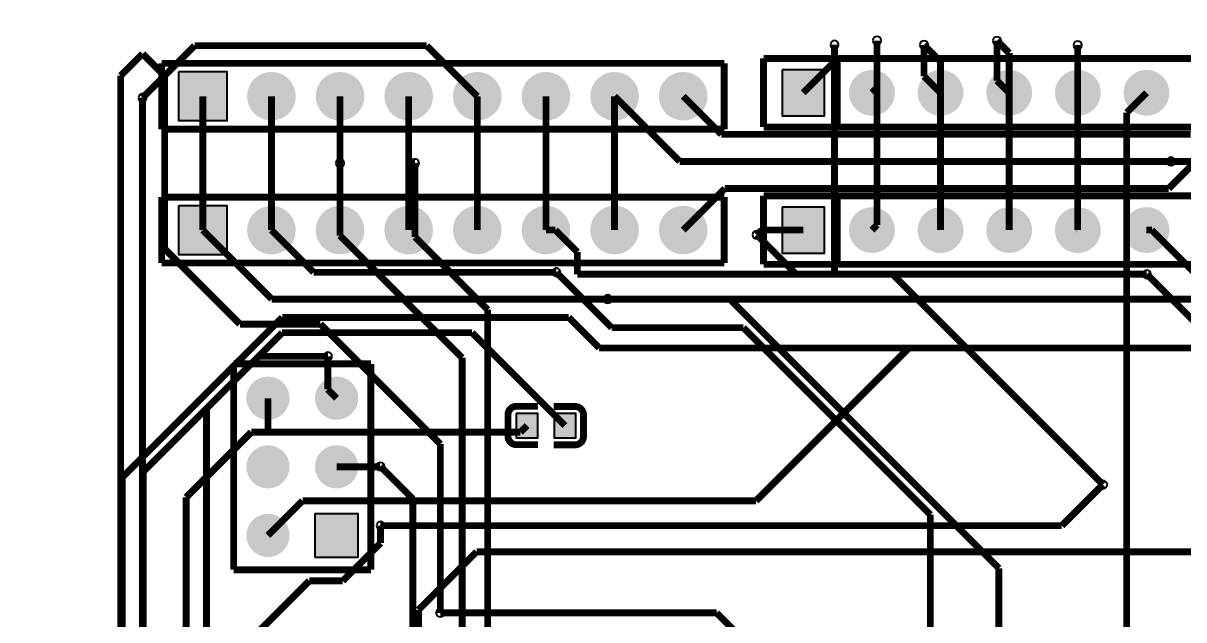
# Model space of a CAD drawing. Header units: millimetres. Extents: x -6.1 to 65.8, y -61.1 to -1.
# Drawn here: x -6.14 to 36.81, y -23.06 to -0.98 of the extents above; entities that cross this region are included whole.
import ezdxf

# ---------------------------------------------------------------- set-up
doc = ezdxf.new("R2010")
doc.units = ezdxf.units.MM
for name, color, linetype, true_color in [('Bottom Layer', 7, 'Continuous', 0x0000ff), ('Hole Layer', 7, 'Continuous', 0x222222), ('Top Layer', 7, 'Continuous', 0xff0000), ('Top Silkscreen Layer', 7, 'Continuous', 0xffcc00)]:
    doc.layers.add(name, color=color, linetype=linetype, true_color=true_color)

msp = doc.modelspace()

# ---------------------------------------------------------------- hatches: boundary and pattern name
at = {"layer": 'Bottom Layer'}
for points in [[(-0.39243078486156985, -2.782575565151131), (-0.39243078486156985, -4.5834391668783345), (1.408432816865634, -4.5834391668783345), (1.408432816865634, -2.782575565151131)], [(2.1475742951485906, -3.6830073660147327, 1), (3.9484378968757943, -3.6830073660147327, 1)], [(4.687579375158751, -3.6830073660147327, 1), (6.488442976885955, -3.6830073660147327, 1)], [(7.227584455168911, -3.6830073660147327, 1), (9.028448056896115, -3.6830073660147327, 1)], [(9.767589535179072, -3.6830073660147327, 1), (11.568453136906276, -3.6830073660147327, 1)], [(12.307594615189231, -3.6830073660147327, 1), (14.108458216916436, -3.6830073660147327, 1)], [(14.847599695199392, -3.6830073660147327, 1), (16.648463296926597, -3.6830073660147327, 1)], [(17.387604775209553, -3.683007366014747, 1), (19.188468376936754, -3.683007366014747, 1)], [(21.945643891287787, -2.7063754127508193), (21.945643891287787, -4.405638811277616), (23.520447040894084, -4.405638811277616), (23.520447040894084, -2.7063754127508193)], [(24.4234188468377, -3.556007112014218, 1), (26.122682245364494, -3.556007112014218, 1)], [(26.96342392684786, -3.5560071120142176, 1), (28.662687325374655, -3.5560071120142176, 1)], [(29.503429006858017, -3.556007112014217, 1), (31.202692405384813, -3.556007112014217, 1)], [(32.04343408686818, -3.5560071120142247, 1), (33.74269748539498, -3.5560071120142247, 1)], [(34.583439166878335, -3.556007112014224, 1), (36.28270256540513, -3.556007112014224, 1)], [(-0.39243078486156985, -7.735585471170946), (-0.39243078486156985, -9.53644907289815), (1.408432816865634, -9.53644907289815), (1.408432816865634, -7.735585471170946)], [(2.1475742951485906, -8.636017272034563, 1), (3.9484378968757943, -8.636017272034563, 1)], [(4.687579375158751, -8.636017272034554, 1), (6.488442976885955, -8.636017272034554, 1)], [(7.227584455168918, -8.636017272034554, 1), (9.028448056896123, -8.636017272034554, 1)], [(9.767589535179079, -8.636017272034554, 1), (11.568453136906284, -8.636017272034554, 1)], [(12.307594615189238, -8.636017272034554, 1), (14.108458216916443, -8.636017272034554, 1)], [(14.847599695199392, -8.636017272034554, 1), (16.648463296926597, -8.636017272034554, 1)], [(17.387604775209553, -8.636017272034554, 1), (19.188468376936754, -8.636017272034554, 1)], [(21.94564389128773, -7.786385572771177), (21.94564389128773, -9.485648971297975), (23.520447040894027, -9.485648971297975), (23.520447040894027, -7.786385572771177)], [(24.423418846837638, -8.636017272034575, 1), (26.122682245364434, -8.636017272034575, 1)], [(26.9634239268478, -8.636017272034575, 1), (28.662687325374595, -8.636017272034575, 1)], [(29.50342900685793, -8.636017272034575, 1), (31.202692405384727, -8.636017272034575, 1)], [(32.04343408686809, -8.636017272034573, 1), (33.742697485394885, -8.636017272034573, 1)], [(34.58343916687825, -8.636017272034573, 1), (36.282702565405046, -8.636017272034573, 1)], [(2.1210058420116846, -14.859029718059437, 1), (3.7210058420116843, -14.859029718059437, 1)], [(4.661010922021845, -14.859029718059437, 1), (6.261010922021844, -14.859029718059437, 1)], [(2.1210058420116846, -17.3990347980696, 1), (3.7210058420116843, -17.3990347980696, 1)], [(4.661010922021845, -17.3990347980696, 1), (6.261010922021844, -17.3990347980696, 1)], [(2.1210058420116846, -19.939039878079758, 1), (3.7210058420116843, -19.939039878079758, 1)], [(4.661010922021843, -20.739039878079762), (6.261010922021846, -20.739039878079762), (6.261010922021846, -19.13903987807976), (4.661010922021843, -19.13903987807976)]]:
    msp.add_hatch(color=256, dxfattribs=at).paths.add_polyline_path(points)
at = {"layer": 'Hole Layer'}
for points in [[(22.183134366268735, -3.556007112014218, 1), (23.282956565913135, -3.556007112014218, 1)], [(24.723139446278896, -3.556007112014218, 1), (25.822961645923296, -3.556007112014218, 1)], [(27.263144526289057, -3.5560071120142176, 1), (28.362966725933457, -3.5560071120142176, 1)], [(29.803149606299215, -3.556007112014217, 1), (30.902971805943615, -3.556007112014217, 1)], [(32.34315468630938, -3.5560071120142247, 1), (33.442976885953776, -3.5560071120142247, 1)], [(34.88315976631954, -3.556007112014224, 1), (35.98298196596393, -3.556007112014224, 1)], [(-0.09144018288036582, -3.6830073660147327, 1), (1.10744221488443, -3.6830073660147327, 1)], [(2.4485648971297946, -3.6830073660147327, 1), (3.64744729489459, -3.6830073660147327, 1)], [(4.988569977139955, -3.6830073660147327, 1), (6.187452374904751, -3.6830073660147327, 1)], [(7.528575057150115, -3.6830073660147327, 1), (8.72745745491491, -3.6830073660147327, 1)], [(10.068580137160277, -3.6830073660147327, 1), (11.267462534925071, -3.6830073660147327, 1)], [(12.608585217170436, -3.6830073660147327, 1), (13.80746761493523, -3.6830073660147327, 1)], [(15.148590297180597, -3.6830073660147327, 1), (16.34747269494539, -3.6830073660147327, 1)], [(17.688595377190754, -3.683007366014747, 1), (18.887477774955553, -3.683007366014747, 1)], [(-0.09144018288036582, -8.636017272034548, 1), (1.10744221488443, -8.636017272034548, 1)], [(2.4485648971297946, -8.636017272034563, 1), (3.64744729489459, -8.636017272034563, 1)], [(4.988569977139955, -8.636017272034554, 1), (6.187452374904751, -8.636017272034554, 1)], [(7.528575057150122, -8.636017272034554, 1), (8.727457454914918, -8.636017272034554, 1)], [(10.068580137160284, -8.636017272034554, 1), (11.267462534925079, -8.636017272034554, 1)], [(12.608585217170443, -8.636017272034554, 1), (13.807467614935238, -8.636017272034554, 1)], [(15.148590297180597, -8.636017272034554, 1), (16.34747269494539, -8.636017272034554, 1)], [(17.688595377190754, -8.636017272034554, 1), (18.887477774955553, -8.636017272034554, 1)], [(22.18313436626868, -8.636017272034575, 1), (23.28295656591308, -8.636017272034575, 1)], [(24.723139446278836, -8.636017272034575, 1), (25.822961645923236, -8.636017272034575, 1)], [(27.263144526288997, -8.636017272034575, 1), (28.362966725933397, -8.636017272034575, 1)], [(29.80314960629913, -8.636017272034575, 1), (30.90297180594353, -8.636017272034575, 1)], [(32.34315468630929, -8.636017272034573, 1), (33.442976885953684, -8.636017272034573, 1)], [(34.88315976631945, -8.636017272034573, 1), (35.982981965963845, -8.636017272034573, 1)], [(2.3960121920243846, -14.859029718059437, 1), (3.4459994919989843, -14.859029718059437, 1)], [(4.936017272034545, -14.859029718059437, 1), (5.986004572009144, -14.859029718059437, 1)], [(2.3960121920243846, -17.3990347980696, 1), (3.4459994919989843, -17.3990347980696, 1)], [(4.936017272034545, -17.3990347980696, 1), (5.986004572009144, -17.3990347980696, 1)], [(2.3960121920243846, -19.939039878079758, 1), (3.4459994919989843, -19.939039878079758, 1)], [(4.936017272034545, -19.939039878079758, 1), (5.986004572009144, -19.939039878079758, 1)]]:
    msp.add_hatch(color=256, dxfattribs=at).paths.add_polyline_path(points)
at = {"layer": 'Top Layer'}
for points in [[(-0.39243078486156985, -2.782575565151131), (-0.39243078486156985, -4.5834391668783345), (1.408432816865634, -4.5834391668783345), (1.408432816865634, -2.782575565151131)], [(2.1475742951485906, -3.6830073660147327, 1), (3.9484378968757943, -3.6830073660147327, 1)], [(4.687579375158751, -3.6830073660147327, 1), (6.488442976885955, -3.6830073660147327, 1)], [(7.227584455168911, -3.6830073660147327, 1), (9.028448056896115, -3.6830073660147327, 1)], [(9.767589535179072, -3.6830073660147327, 1), (11.568453136906276, -3.6830073660147327, 1)], [(12.307594615189231, -3.6830073660147327, 1), (14.108458216916436, -3.6830073660147327, 1)], [(14.847599695199392, -3.6830073660147327, 1), (16.648463296926597, -3.6830073660147327, 1)], [(17.387604775209553, -3.683007366014747, 1), (19.188468376936754, -3.683007366014747, 1)], [(21.945643891287787, -2.7063754127508193), (21.945643891287787, -4.405638811277616), (23.520447040894084, -4.405638811277616), (23.520447040894084, -2.7063754127508193)], [(24.4234188468377, -3.556007112014218, 1), (26.122682245364494, -3.556007112014218, 1)], [(26.96342392684786, -3.5560071120142176, 1), (28.662687325374655, -3.5560071120142176, 1)], [(29.503429006858017, -3.556007112014217, 1), (31.202692405384813, -3.556007112014217, 1)], [(32.04343408686818, -3.5560071120142247, 1), (33.74269748539498, -3.5560071120142247, 1)], [(34.583439166878335, -3.556007112014224, 1), (36.28270256540513, -3.556007112014224, 1)], [(-0.39243078486156985, -7.735585471170946), (-0.39243078486156985, -9.53644907289815), (1.408432816865634, -9.53644907289815), (1.408432816865634, -7.735585471170946)], [(2.1475742951485906, -8.636017272034563, 1), (3.9484378968757943, -8.636017272034563, 1)], [(4.687579375158751, -8.636017272034554, 1), (6.488442976885955, -8.636017272034554, 1)], [(7.227584455168918, -8.636017272034554, 1), (9.028448056896123, -8.636017272034554, 1)], [(9.767589535179079, -8.636017272034554, 1), (11.568453136906284, -8.636017272034554, 1)], [(12.307594615189238, -8.636017272034554, 1), (14.108458216916443, -8.636017272034554, 1)], [(14.847599695199392, -8.636017272034554, 1), (16.648463296926597, -8.636017272034554, 1)], [(17.387604775209553, -8.636017272034554, 1), (19.188468376936754, -8.636017272034554, 1)], [(21.94564389128773, -7.786385572771177), (21.94564389128773, -9.485648971297975), (23.520447040894027, -9.485648971297975), (23.520447040894027, -7.786385572771177)], [(24.423418846837638, -8.636017272034575, 1), (26.122682245364434, -8.636017272034575, 1)], [(26.9634239268478, -8.636017272034575, 1), (28.662687325374595, -8.636017272034575, 1)], [(29.50342900685793, -8.636017272034575, 1), (31.202692405384727, -8.636017272034575, 1)], [(32.04343408686809, -8.636017272034573, 1), (33.742697485394885, -8.636017272034573, 1)], [(34.58343916687825, -8.636017272034573, 1), (36.282702565405046, -8.636017272034573, 1)], [(2.1210058420116846, -14.859029718059437, 1), (3.7210058420116843, -14.859029718059437, 1)], [(4.661010922021845, -14.859029718059437, 1), (6.261010922021844, -14.859029718059437, 1)], [(12.10800101600204, -15.425031750063493), (12.10800101600204, -16.325031750063495), (12.908001016002041, -16.325031750063495), (12.908001016002041, -15.425031750063493)], [(13.508051816103626, -15.425031750063521), (13.508051816103626, -16.325031750063523), (14.308051816103628, -16.325031750063523), (14.308051816103628, -15.425031750063521)], [(2.1210058420116846, -17.3990347980696, 1), (3.7210058420116843, -17.3990347980696, 1)], [(4.661010922021845, -17.3990347980696, 1), (6.261010922021844, -17.3990347980696, 1)], [(2.1210058420116846, -19.939039878079758, 1), (3.7210058420116843, -19.939039878079758, 1)], [(4.661010922021843, -20.739039878079762), (6.261010922021846, -20.739039878079762), (6.261010922021846, -19.13903987807976), (4.661010922021843, -19.13903987807976)]]:
    msp.add_hatch(color=256, dxfattribs=at).paths.add_polyline_path(points)

# ---------------------------------------------------------------- linework, layer by layer
at = {"layer": 'Bottom Layer', "const_width": 0.25400050800101603}
for points in [[(23.887879462373927, -10.271665990235372), (23.887879462373927, -1.7774597247382407)], [(25.460578475279284, -8.448489342856327), (25.460578475279284, -1.620536830990484)], [(27.813055626111193, -2.3963547245057812), (27.19942864725696, -1.7827277456515465)], [(30.35306070612133, -2.084043002346888), (29.90040771010742, -1.6313900063329814)], [(32.88791928842028, -8.630870774323364), (32.88791928842028, -1.7914102859255463)], [(-2.530197745692434, -2.9258151140642896), (-1.7173970671522418, -2.1130144355240974)], [(-1.7173970671522418, -2.1130144355240974), (-0.9045963886120493, -2.92581511406429)], [(30.353060706121333, -3.5560071120142154), (30.35306070612133, -2.084043002346888)], [(27.813055626111197, -3.5560071120142176), (27.813055626111193, -2.3963547245057812)], [(-2.530197745692434, -39.33885349204166), (-2.530197745692434, -2.9258151140642896)], [(-0.9045963886120493, -2.92581511406429), (-0.9045963886120493, -9.32908407874889)], [(27.813055626111193, -8.636017272034573), (27.813055626111197, -3.5560071120142176)], [(30.35306070612133, -8.636017272034573), (30.353060706121333, -3.5560071120142154)], [(35.433070866141726, -3.5560071120142234), (34.70014642545625, -4.288931552699704)], [(-1.7217632623650687, -34.30477369092706), (-1.7217632623650687, -3.7389226161060503)], [(34.70014642545625, -4.288931552699704), (34.70014642545625, -26.88216391433786)], [(54.35604039512749, -6.096012192024402), (36.34084452760404, -6.096012192024402)], [(5.5880111760223565, -8.636017272034556), (5.588011176022356, -6.1595123190246435)], [(8.362739364955065, -8.897814519712835), (8.362739364955065, -6.1595123190246435)], [(5.588011176022356, -8.840149149023674), (5.5880111760223565, -8.636017272034556)], [(25.273050546101032, -8.636017272034573), (25.460578475279284, -8.448489342856327)], [(32.89306578613148, -8.636017272034572), (32.88791928842028, -8.630870774323364)], [(10.104354079338663, -13.356492052339979), (5.588011176022356, -8.840149149023674)], [(11.052304039923337, -11.587379194681109), (8.362739364955065, -8.897814519712835)], [(22.466493981269956, -10.271665990235379), (21.00795334073699, -8.813125349702414)], [(-0.9045963886120493, -9.32908407874889), (1.8820072775968082, -12.115687744957748)], [(13.590925583112172, -10.202448779265401), (13.590925583112172, -10.199875066286493)], [(15.639443773896073, -12.250966970049303), (13.590925583112172, -10.202448779265401)], [(23.887879462373927, -10.271665990235379), (22.466493981269956, -10.271665990235379)], [(26.034556636231677, -10.271665990235379), (23.887879462373927, -10.271665990235379)], [(33.819685159585326, -18.056794513589026), (26.034556636231677, -10.271665990235379)], [(37.66731037505072, -12.493561122625536), (35.44541524266056, -10.271665990235377)], [(20.01020240602681, -11.190878034862905), (15.494157988315974, -11.190878034862905)], [(29.972059944119923, -21.152735572956022), (20.01020240602681, -11.190878034862905)], [(11.052304039923337, -23.51841601115631), (11.052304039923337, -11.587379194681109)], [(1.8820072775968082, -12.115687744957748), (4.857010775424165, -12.115687744957748)], [(4.857010775424165, -12.115687744957748), (9.297795530906322, -16.556472500439906)], [(20.51149022361097, -12.250966970049303), (15.639443773896073, -12.250966970049303)], [(27.43205486410977, -19.1715316105481), (20.51149022361097, -12.250966970049303)], [(0.6475707726887032, -15.233497078502754), (2.570011945955758, -13.3110559052357)], [(2.570011945955758, -13.3110559052357), (5.137575786095817, -13.3110559052357)], [(10.104354079338663, -24.246710102068786), (10.104354079338663, -13.356492052339979)], [(0.6475707726887032, -33.222812225648056), (0.6475707726887032, -15.233497078502754)], [(9.297795530906322, -16.556472500439906), (9.297795530906322, -22.804038608077203)], [(8.280011557680746, -18.58611296462841), (7.08131011809236, -17.387411525040022)], [(8.280011557680746, -29.013525495242423), (8.280011557680746, -18.58611296462841)], [(27.43205486410977, -39.56057912115824), (27.43205486410977, -19.1715316105481)], [(7.084226568453139, -20.220624841249688), (7.084226568453139, -19.57762753036355)], [(5.685812801625611, -21.619038608077215), (7.084226568453139, -20.220624841249688)], [(29.972059944119923, -39.56057912115817), (29.972059944119923, -21.152735572956022)], [(1.8193823833873985, -24.251460700610085), (4.451804475920269, -21.619038608077215)], [(4.451804475920269, -21.619038608077215), (5.685812801625611, -21.619038608077215)]]:
    msp.add_lwpolyline(points, dxfattribs=at)
at = {"layer": 'Bottom Layer'}
for points in [[(-0.39243078486156985, -2.782575565151131), (-0.39243078486156985, -4.5834391668783345), (1.408432816865634, -4.5834391668783345), (1.408432816865634, -2.782575565151131)], [(21.945643891287787, -2.7063754127508193), (21.945643891287787, -4.405638811277616), (23.520447040894084, -4.405638811277616), (23.520447040894084, -2.7063754127508193)], [(-0.39243078486156985, -7.735585471170946), (-0.39243078486156985, -9.53644907289815), (1.408432816865634, -9.53644907289815), (1.408432816865634, -7.735585471170946)], [(21.94564389128773, -7.786385572771177), (21.94564389128773, -9.485648971297975), (23.520447040894027, -9.485648971297975), (23.520447040894027, -7.786385572771177)], [(4.661010922021843, -20.739039878079762), (6.261010922021846, -20.739039878079762), (6.261010922021846, -19.13903987807976), (4.661010922021843, -19.13903987807976)]]:
    msp.add_lwpolyline(points, close=True, dxfattribs=at)
at = {"layer": 'Hole Layer'}
for points in [[(23.735380097375195, -1.7774597247382407, 0.9999999999999999), (24.040378827372656, -1.7774597247382407, 0.9999999999999999)], [(25.308079110280552, -1.620536830990484, 0.9999999999999999), (25.613077840278013, -1.620536830990484, 0.9999999999999999)], [(27.04692928225823, -1.7827277456515465, 0.9999999999999999), (27.35192801225569, -1.7827277456515465, 0.9999999999999999)], [(29.74790834510869, -1.6313900063329814, 0.9999999999999999), (30.052907075106152, -1.6313900063329814, 0.9999999999999999)], [(32.735419923421546, -1.7914102859255463, 0.9999999999999999), (33.040418653419, -1.7914102859255463, 0.9999999999999999)], [(-1.8742626273637986, -3.7389226161060503, 0.9999999999999999), (-1.5692638973663386, -3.7389226161060503, 0.9999999999999999)], [(5.435511811023625, -6.1595123190246435, 0.9999999999999999), (5.740510541021085, -6.1595123190246435, 0.9999999999999999)], [(36.188345162605316, -6.096012192024402, 0.9999999999999999), (36.49334389260277, -6.096012192024402, 0.9999999999999999)], [(20.855453975738257, -8.813125349702414, 0.9999999999999999), (21.16045270573572, -8.813125349702414, 0.9999999999999999)], [(35.29291587766183, -10.271665990235377, 0.9999999999999999), (35.59791460765929, -10.271665990235377, 0.9999999999999999)], [(4.985076421097087, -13.3110559052357, 0.9999999999999999), (5.290075151094547, -13.3110559052357, 0.9999999999999999)], [(6.92881075309363, -17.387411525040022, 0.9999999999999999), (7.23380948309109, -17.387411525040022, 0.9999999999999999)], [(33.667185794586594, -18.056794513589026, 0.9999999999999999), (33.97218452458405, -18.056794513589026, 0.9999999999999999)], [(6.931727203454408, -19.57762753036355, 0.9999999999999999), (7.2367259334518685, -19.57762753036355, 0.9999999999999999)]]:
    msp.add_lwpolyline(points, format="xyb", close=True, dxfattribs=at)
for points in [[(8.210239999956336, -6.159512318944434, 0.9999999999999999), (8.515238729953793, -6.159512319125794), (8.515238729953793, -6.159512319104853, 0.9999999999999999), (8.210239999956336, -6.159512318923493)], [(13.438426218113442, -10.199875066206285, 0.9999999999999999), (13.743424948110901, -10.199875066387644), (13.743424948110901, -10.199875066366703, 0.9999999999999999), (13.438426218113442, -10.199875066185344)], [(15.341658623317244, -11.190878034782697, 0.9999999999999999), (15.646657353314703, -11.190878034964056), (15.646657353314703, -11.190878034943113, 0.9999999999999999), (15.341658623317244, -11.190878034761754)], [(9.145296165907594, -22.804038607996997, 0.9999999999999999), (9.450294895905051, -22.804038608178356), (9.450294895905051, -22.804038608157413, 0.9999999999999999), (9.145296165907594, -22.804038607976054)]]:
    msp.add_lwpolyline(points, format="xyb", dxfattribs=at)
at = {"layer": 'Top Layer', "const_width": 0.25400050800101603}
for points in [[(-1.7217632623650687, -3.7389226161060503), (0.20550614568931347, -1.8116532080516679)], [(0.20550614568931347, -1.8116532080516679), (8.796667178079609, -1.8116532080516679)], [(8.796667178079609, -1.8116532080516679), (10.668021336042674, -3.6830073660147327)], [(23.887879462373927, -1.7774597247382407), (23.887879462373927, -2.401173115731226)], [(25.460578475279284, -1.620536830990484), (25.460578475279284, -3.36847918283603)], [(27.19942864725696, -1.7827277456515465), (27.199428647256955, -2.9423801331599186)], [(29.90040771010742, -1.6313900063329814), (29.90040771010742, -3.1033541160002254)], [(32.88791928842028, -1.7914102859255463), (32.88791928842028, -3.550860614302923)], [(23.887879462373927, -2.401173115731226), (22.733045466090935, -3.556007112014218)], [(27.199428647256955, -2.9423801331599186), (27.813055626111257, -3.5560071120142176)], [(29.90040771010742, -3.1033541160002254), (30.35306070612141, -3.556007112014217)], [(25.460578475279284, -3.36847918283603), (25.273050546101096, -3.556007112014218)], [(32.88791928842028, -3.550860614302923), (32.89306578613158, -3.5560071120142247)], [(0.5080010160020321, -8.636017272034548), (0.5080010160020321, -3.6830073660147327)], [(3.0480060960121924, -8.636017272034563), (3.0480060960121924, -3.6830073660147327)], [(5.588011176022356, -6.1595123190246435), (5.588011176022353, -3.6830073660147327)], [(8.128016256032513, -6.1595123190246435), (8.128016256032513, -3.6830073660147327)], [(10.668021336042681, -8.636017272034554), (10.668021336042674, -3.6830073660147327)], [(13.208026416052839, -8.636017272034554), (13.208026416052833, -3.6830073660147327)], [(18.161036322072665, -6.096012192024402), (15.748031496062994, -3.6830073660147327)], [(15.748031496062994, -8.636017272034554), (15.74803149606299, -3.6830073660147327)], [(19.70025669086334, -5.095227480804935), (18.288036576073154, -3.683007366014747)], [(37.06438912877822, -5.095227480804935), (19.70025669086334, -5.095227480804935)], [(36.34084452760404, -6.096012192024402), (18.161036322072665, -6.096012192024402)], [(36.25486296599088, -7.096796903243865), (37.24596074487894, -6.105699124355807)], [(5.588011176022356, -6.1595123190246435), (5.588011176022353, -8.636017272034554)], [(8.12801625603252, -8.636017272034554), (8.128016256032518, -6.159512319024632)], [(8.12801625603252, -6.1595123190246435), (8.362739364955065, -6.1595123190246435)], [(18.288036576073154, -8.636017272034554), (19.82725694486384, -7.096796903243865)], [(19.82725694486384, -7.096796903243865), (36.25486296599088, -7.096796903243865)], [(3.062861778830388, -11.190878034862905), (0.5080010160020321, -8.636017272034548)], [(4.611863890264125, -10.199875066286493), (3.0480060960121924, -8.636017272034563)], [(13.553938915056639, -8.636017272034554), (13.208026416052839, -8.636017272034554)], [(14.371763274157052, -9.453841631134965), (13.553938915056639, -8.636017272034554)], [(21.00795334073699, -8.813125349702414), (21.18506141840483, -8.636017272034573)], [(21.18506141840483, -8.636017272034573), (22.73304546609088, -8.636017272034573)], [(35.63145039719426, -8.636017272034572), (35.43307086614165, -8.636017272034572)], [(37.26709911539506, -10.27166599023538), (35.63145039719426, -8.636017272034572)], [(14.371763274157052, -10.271665990235377), (14.371763274157052, -9.453841631134965)], [(13.590925583112172, -10.199875066286493), (4.611863890264125, -10.199875066286493)], [(35.44541524266056, -10.271665990235377), (14.371763274157052, -10.271665990235377)], [(15.494157988315974, -11.190878034862905), (3.062861778830388, -11.190878034862905)], [(39.97855758987204, -11.190878034862905), (15.494157988315974, -11.190878034862905)], [(-2.4720037829914965, -17.794270516580717), (3.453452696380035, -11.868814037209187)], [(3.453452696380035, -11.868814037209187), (14.046568842840752, -11.868814037209187)], [(14.046568842840752, -11.868814037209187), (15.177639945576814, -12.99988513994525)], [(3.444986012780002, -12.436081838411457), (-1.696052448708687, -17.577120299900145)], [(10.469101904451561, -12.436081838411457), (3.444986012780002, -12.436081838411457)], [(13.908051816103624, -15.875031750063522), (10.469101904451561, -12.436081838411457)], [(15.177639945576814, -12.99988513994525), (26.63906527813058, -12.99988513994525)], [(20.98153635303072, -18.657414065045103), (26.63906527813058, -12.99988513994525)], [(26.63906527813058, -12.99988513994525), (40.1520797043344, -12.999885139945247)], [(5.137575786095817, -13.3110559052357), (5.137575786095817, -14.535594582133408)], [(5.137575786095817, -14.535594582133408), (5.461010922021845, -14.859029718059436)], [(2.921005842011685, -16.11740898503494), (2.9210058420116845, -14.859029718059436)], [(12.50800101600204, -15.875031750063494), (12.265623781030595, -16.11740898503494)], [(2.303663946166681, -16.11740898503494), (-0.10922021844045307, -18.53029314964207)], [(2.9210058420116845, -16.11740898503494), (2.303663946166681, -16.11740898503494)], [(12.265623781030595, -16.11740898503494), (2.9210058420116845, -16.11740898503494)], [(-1.696052448708687, -17.577120299900145), (-1.696052448708687, -48.752434171534965)], [(7.069686845062782, -17.3990347980696), (5.461010922021845, -17.3990347980696)], [(7.08131011809236, -17.387411525040022), (7.069686845062782, -17.3990347980696)], [(-2.4720037829914965, -52.63411706540881), (-2.4720037829914965, -17.794270516580717)], [(32.2988521428108, -19.57762753036355), (33.819685159585326, -18.056794513589026)], [(-0.10922021844045307, -18.53029314964207), (-0.10922021844045307, -25.689611379222736)], [(2.9210058420116845, -19.939039878079758), (4.202631655046339, -18.657414065045103)], [(4.202631655046339, -18.657414065045103), (20.98153635303072, -18.657414065045103)], [(7.084226568453139, -19.57762753036355), (32.2988521428108, -19.57762753036355)], [(8.491236982473982, -22.69579400690325), (10.644993905303062, -20.54203708407417)], [(10.644993905303062, -20.54203708407417), (39.36703073406148, -20.54203708407417)], [(8.491236982473982, -25.689611379222736), (8.491236982473982, -22.69579400690325)], [(9.297795530906322, -22.804038608077203), (19.521082042164043, -22.804038608077203)], [(19.521082042164043, -22.804038608077203), (22.371094742189467, -25.65405130810263)]]:
    msp.add_lwpolyline(points, dxfattribs=at)
at = {"layer": 'Top Layer'}
for points in [[(-0.39243078486156985, -2.782575565151131), (-0.39243078486156985, -4.5834391668783345), (1.408432816865634, -4.5834391668783345), (1.408432816865634, -2.782575565151131)], [(21.945643891287787, -2.7063754127508193), (21.945643891287787, -4.405638811277616), (23.520447040894084, -4.405638811277616), (23.520447040894084, -2.7063754127508193)], [(-0.39243078486156985, -7.735585471170946), (-0.39243078486156985, -9.53644907289815), (1.408432816865634, -9.53644907289815), (1.408432816865634, -7.735585471170946)], [(21.94564389128773, -7.786385572771177), (21.94564389128773, -9.485648971297975), (23.520447040894027, -9.485648971297975), (23.520447040894027, -7.786385572771177)], [(12.10800101600204, -15.425031750063493), (12.10800101600204, -16.325031750063495), (12.908001016002041, -16.325031750063495), (12.908001016002041, -15.425031750063493)], [(13.508051816103626, -15.425031750063521), (13.508051816103626, -16.325031750063523), (14.308051816103628, -16.325031750063523), (14.308051816103628, -15.425031750063521)], [(4.661010922021843, -20.739039878079762), (6.261010922021846, -20.739039878079762), (6.261010922021846, -19.13903987807976), (4.661010922021843, -19.13903987807976)]]:
    msp.add_lwpolyline(points, close=True, dxfattribs=at)
at = {"layer": 'Top Silkscreen Layer', "const_width": 0.25400050800101603}
for points in [[(-1.0109220218440484, -2.4638049276098384), (19.806959613919236, -2.4638049276098815)], [(-1.0109220218440484, -4.902209804419598), (-1.0109220218440484, -2.4638049276098384)], [(-1.0109220218440484, -2.4638049276098384), (19.806959613919236, -2.4638049276098815)], [(-1.0109220218440484, -4.902209804419598), (-1.0109220218440484, -2.4638049276098384)], [(19.806959613919236, -2.4638049276098815), (19.806959613919236, -4.902209804419613)], [(19.806959613919236, -2.4638049276098815), (19.806959613919236, -4.902209804419613)], [(21.262382524765062, -2.2860045720091455), (21.262382524765062, -4.826009652019306)], [(47.06375412750825, -2.2860045720091495), (21.262382524765062, -2.2860045720091455)], [(21.262382524765062, -2.2860045720091455), (21.262382524765062, -4.826009652019306)], [(47.06375412750825, -2.2860045720091495), (21.262382524765062, -2.2860045720091455)], [(23.992887985775983, -2.286004572009145), (23.992887985775983, -4.826009652019298)], [(23.992887985775983, -2.286004572009145), (23.992887985775983, -4.826009652019298)], [(21.262382524765062, -4.826009652019306), (47.117094234188464, -4.826009652019318)], [(21.262382524765062, -4.826009652019306), (47.117094234188464, -4.826009652019318)], [(19.806959613919236, -4.902209804419613), (-1.0109220218440484, -4.902209804419598)], [(19.806959613919236, -4.902209804419613), (-1.0109220218440484, -4.902209804419598)], [(-1.0109220218440484, -7.416814833629683), (19.806959613919236, -7.416814833629681)], [(-1.0109220218440484, -9.855219710439428), (-1.0109220218440484, -7.416814833629683)], [(-1.0109220218440484, -7.416814833629683), (19.806959613919236, -7.416814833629681)], [(-1.0109220218440484, -9.855219710439428), (-1.0109220218440484, -7.416814833629683)], [(19.806959613919236, -7.416814833629681), (19.806959613919236, -9.855219710439433)], [(19.806959613919236, -7.416814833629681), (19.806959613919236, -9.855219710439433)], [(21.262382524765005, -7.3660147320294955), (21.262382524765005, -9.906019812039656)], [(47.063754127508226, -7.366014732029499), (21.262382524765005, -7.3660147320294955)], [(21.262382524765005, -7.3660147320294955), (21.262382524765005, -9.906019812039656)], [(47.063754127508226, -7.366014732029499), (21.262382524765005, -7.3660147320294955)], [(23.992887985775926, -7.3660147320294955), (23.992887985775926, -9.906019812039656)], [(23.992887985775926, -7.3660147320294955), (23.992887985775926, -9.906019812039656)], [(19.806959613919236, -9.855219710439433), (-1.0109220218440484, -9.855219710439428)], [(19.806959613919236, -9.855219710439433), (-1.0109220218440484, -9.855219710439428)], [(21.262382524765005, -9.906019812039656), (47.11709423418844, -9.906019812039661)], [(21.262382524765005, -9.906019812039656), (47.11709423418844, -9.906019812039661)], [(1.6510033020066042, -21.209042418084838), (1.6510033020066042, -13.589027178054359)], [(1.6510033020066042, -13.589027178054359), (6.731013462026925, -13.589027178054359)], [(1.6510033020066042, -21.209042418084838), (1.6510033020066042, -13.589027178054359)], [(1.6510033020066042, -13.589027178054359), (6.731013462026925, -13.589027178054359)], [(6.731013462026925, -20.95504191008382), (6.731013462026925, -13.589027178054359)], [(6.731013462026925, -20.95504191008382), (6.731013462026925, -13.589027178054359)], [(12.912395224790448, -15.159588519177039), (12.112395224790458, -15.159588519177039)], [(12.912395224790448, -15.159588519177039), (12.112395224790458, -15.159588519177039)], [(11.802565405130798, -15.469418338836668), (11.802565405130798, -16.269392938785863)], [(11.802565405130798, -15.469418338836668), (11.802565405130798, -16.269392938785863)], [(13.488290576581146, -15.165405130810274), (14.288265176530343, -15.165405130810246)], [(13.488290576581146, -15.165405130810274), (14.288265176530343, -15.165405130810246)], [(14.598044196088386, -15.4752603505207), (14.598044196088386, -16.275285750571484)], [(14.598044196088386, -15.4752603505207), (14.598044196088386, -16.275285750571484)], [(12.912395224790448, -16.579197358394705), (12.112395224790458, -16.579197358394705)], [(12.912395224790448, -16.579197358394705), (12.112395224790458, -16.579197358394705)], [(13.488290576581146, -16.585064770129556), (14.288265176530343, -16.585064770129556)], [(13.488290576581146, -16.585064770129556), (14.288265176530343, -16.585064770129556)], [(6.731013462026925, -21.209042418084838), (6.731013462026925, -20.95504191008382)], [(6.731013462026925, -21.209042418084838), (6.731013462026925, -20.95504191008382)], [(1.6510033020066042, -21.209042418084838), (6.477012954025909, -21.209042418084838)], [(1.6510033020066042, -21.209042418084838), (6.477012954025909, -21.209042418084838)], [(6.477012954025909, -21.209042418084838), (6.731013462026925, -21.209042418084838)], [(6.477012954025909, -21.209042418084838), (6.731013462026925, -21.209042418084838)]]:
    msp.add_lwpolyline(points, dxfattribs=at)
for points in [[(11.802514605029202, -15.469418338836668, -0.41421356237309503), (12.11234442468884, -15.15958851917703)], [(11.802514605029202, -15.469418338836668, -0.41421356237309503), (12.11234442468884, -15.15958851917703)], [(14.288214376428757, -15.1654051308103, -0.41423912235920324), (14.598044196088376, -15.4752603505207)], [(14.288214376428757, -15.1654051308103, -0.41423912235920324), (14.598044196088376, -15.4752603505207)], [(12.11234442468884, -16.579248158496323, -0.41423912235920324), (11.802514605029193, -16.269392938785863)], [(12.11234442468884, -16.579248158496323, -0.41423912235920324), (11.802514605029193, -16.269392938785863)], [(14.598044196088395, -16.275234950469898, -0.41421356237309503), (14.288214376428757, -16.585064770129538)], [(14.598044196088395, -16.275234950469898, -0.41421356237309503), (14.288214376428757, -16.585064770129538)]]:
    msp.add_lwpolyline(points, format="xyb", dxfattribs=at)

doc.saveas('drawing.dxf')
